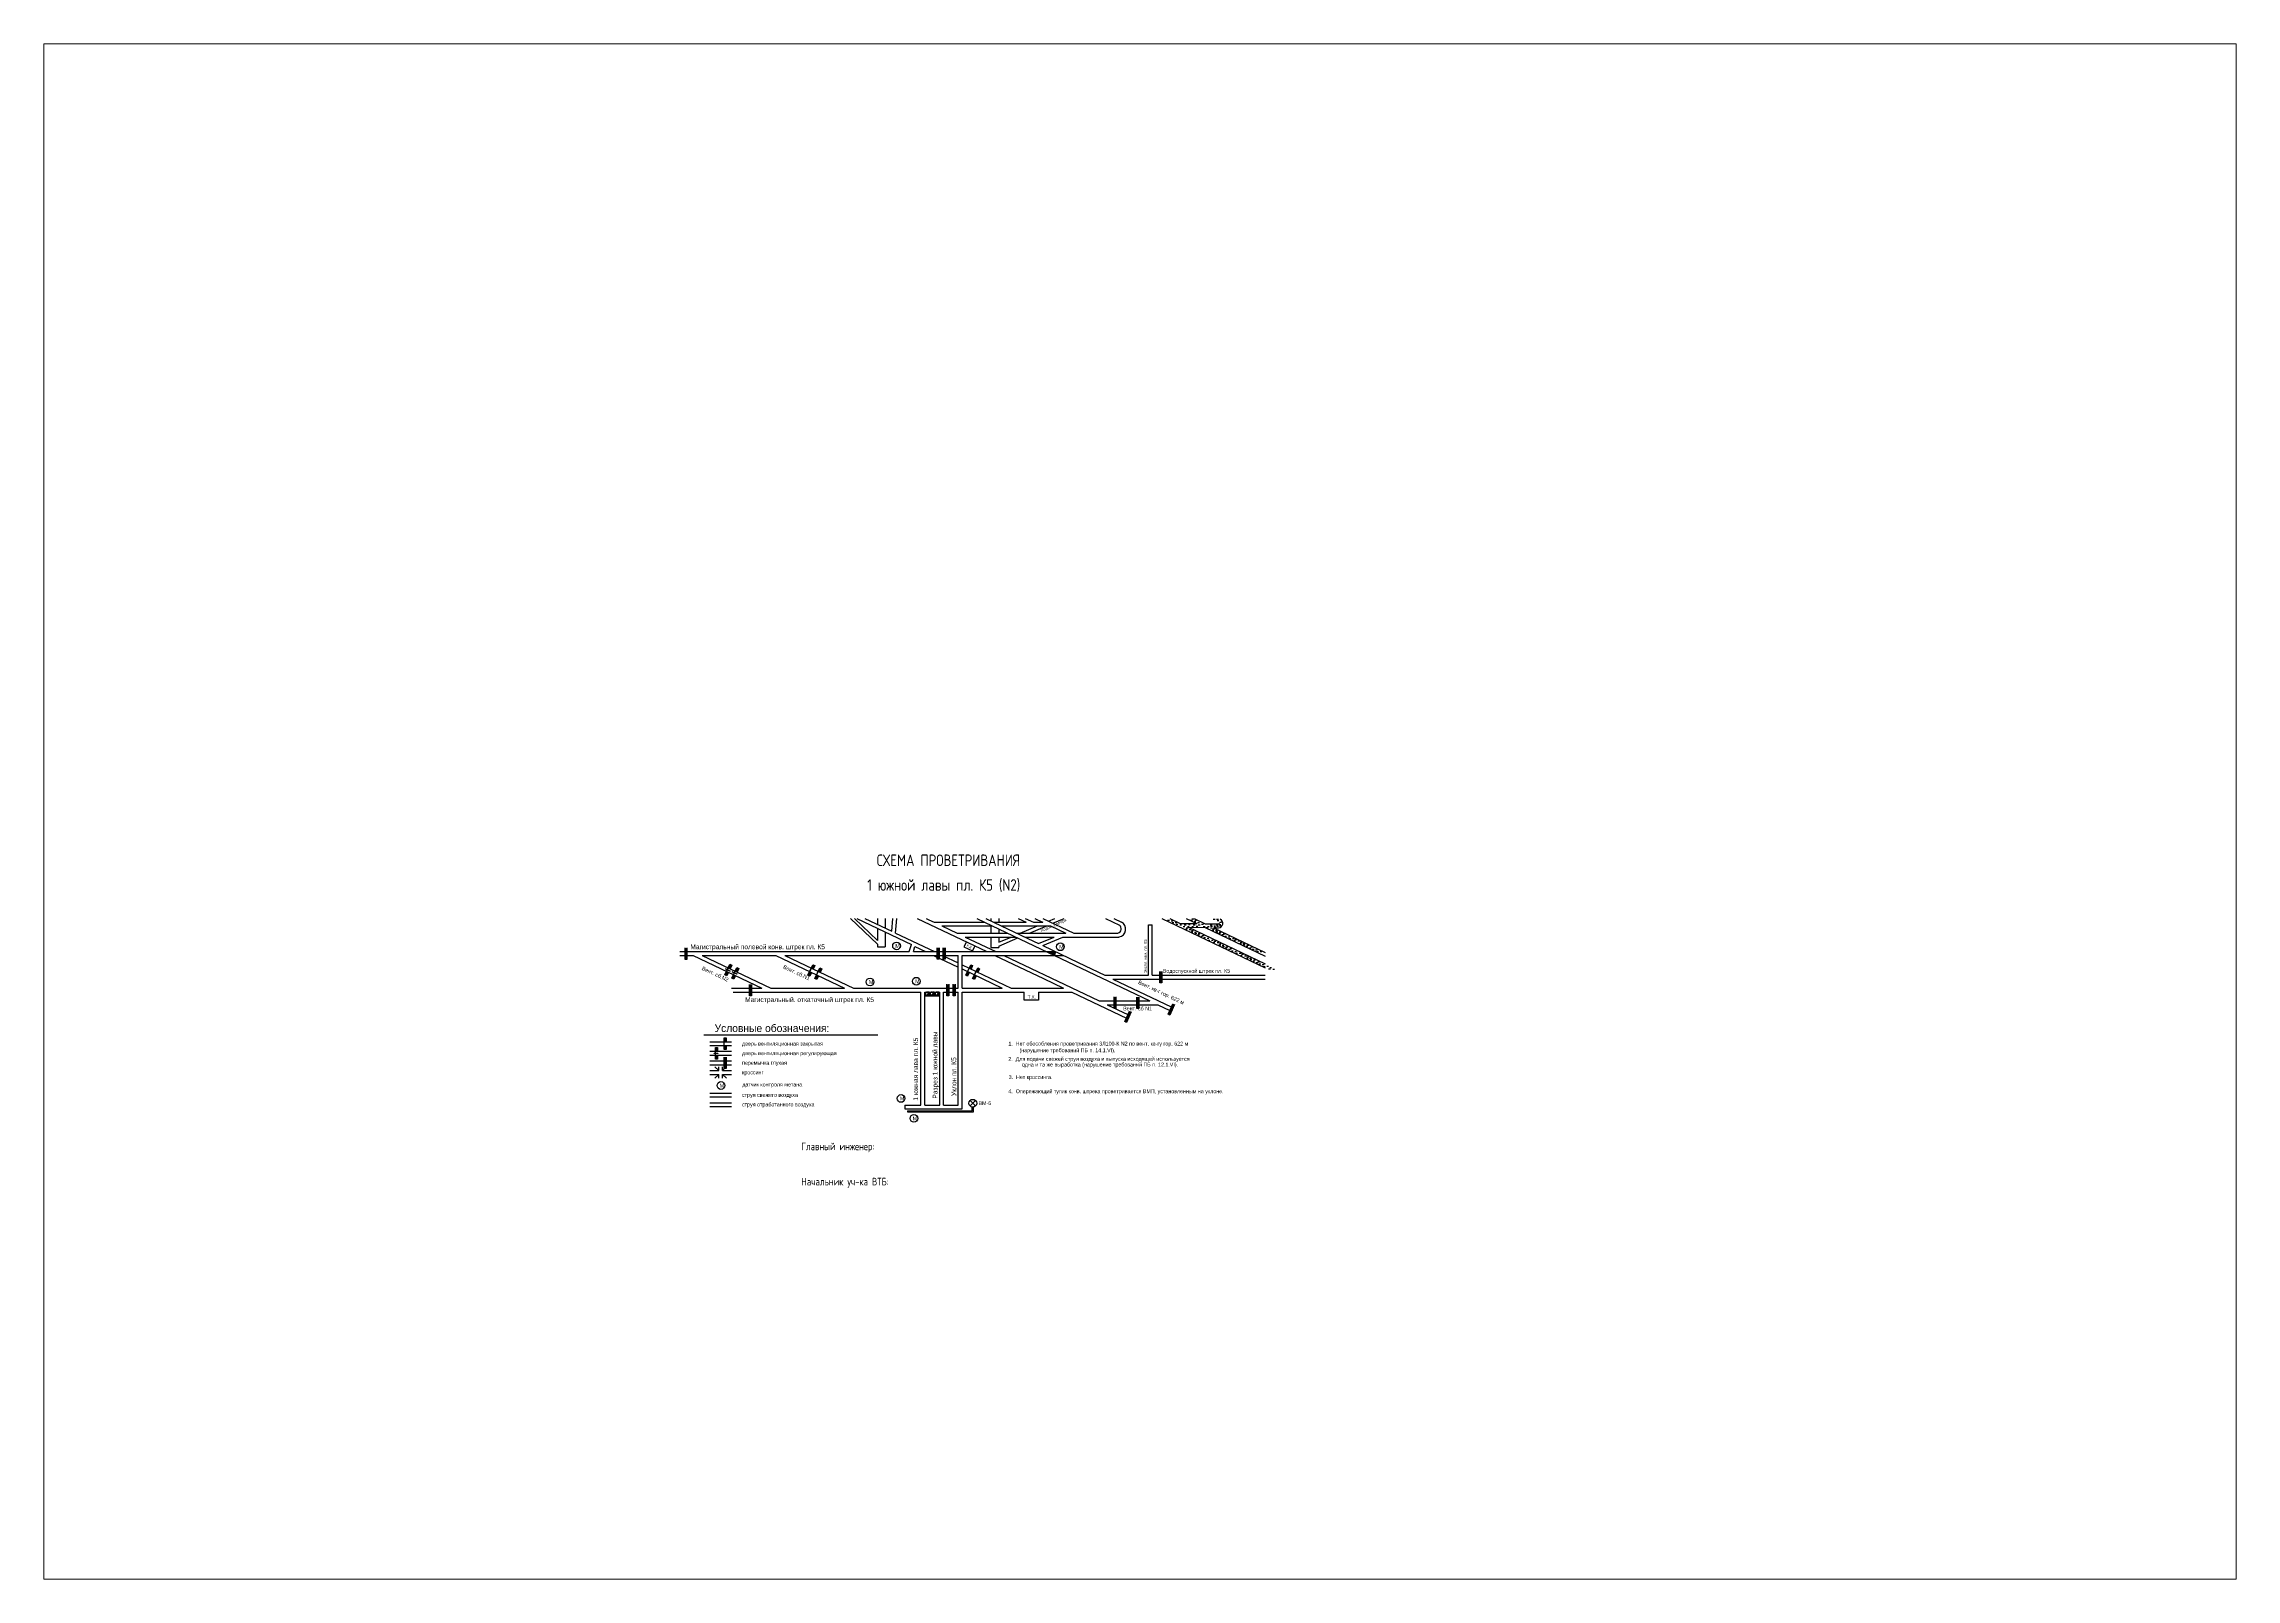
# Paper-space layout 'Layout2' of a CAD drawing. Header units: millimetres. Extents: x 29 to 262, y 20 to 183.
# The model-space entities are those that its viewports show. They can reach past a viewport. Long polylines and large blocks are cut down to what shows.
import ezdxf

# ---------------------------------------------------------------- set-up
doc = ezdxf.new("R2010")
doc.units = ezdxf.units.MM
doc.styles.add('ESKD', font='Eskdwin')

msp = doc.modelspace()

# ---------------------------------------------------------------- hatches: boundary and pattern name
h = msp.add_hatch(color=256)
h.paths.add_polyline_path([(-750.9, -200.6), (-750.9, -196.5), (-751, -196.5), (-751, -200.5), (-753, -200.5), (-753, -196.5), (-753.1, -196.5), (-753.1, -200.6)])
h.paths.add_polyline_path([(-751, -196.5), (-750.9, -196.5), (-750.9, -188.4), (-753.1, -188.4), (-753.1, -196.5), (-753, -196.5), (-753, -188.5), (-751, -188.5)])
h = msp.add_hatch(color=3)
h.paths.add_polyline_path([(-753, -200.5), (-751, -200.5), (-751, -196.5), (-753, -196.5)])
h.paths.add_polyline_path([(-751, -192.5), (-753, -192.5), (-753, -196.5), (-751, -196.5)])
h.paths.add_polyline_path([(-751, -192.5), (-751, -188.5), (-753, -188.5), (-753, -192.5)])
h = msp.add_hatch(color=256)
h.paths.add_polyline_path([(-488.6, -200.4), (-488.6, -196.3), (-488.7, -196.3), (-488.7, -200.3), (-490.7, -200.3), (-490.7, -196.3), (-490.8, -196.3), (-490.8, -200.4)])
h.paths.add_polyline_path([(-488.7, -196.3), (-488.6, -196.3), (-488.6, -188.2), (-490.8, -188.2), (-490.8, -196.3), (-490.7, -196.3), (-490.7, -188.3), (-488.7, -188.3)])
h = msp.add_hatch(color=3)
h.paths.add_polyline_path([(-490.7, -200.3), (-488.7, -200.3), (-488.7, -196.3), (-490.7, -196.3)])
h.paths.add_polyline_path([(-488.7, -192.3), (-490.7, -192.3), (-490.7, -196.3), (-488.7, -196.3)])
h.paths.add_polyline_path([(-488.7, -192.3), (-488.7, -188.3), (-490.7, -188.3), (-490.7, -192.3)])
h = msp.add_hatch(color=256)
h.paths.add_polyline_path([(-482.2, -200.4), (-482.2, -196.3), (-482.3, -196.3), (-482.3, -200.3), (-484.3, -200.3), (-484.3, -196.3), (-484.4, -196.3), (-484.4, -200.4)])
h.paths.add_polyline_path([(-482.3, -196.3), (-482.2, -196.3), (-482.2, -188.2), (-484.4, -188.2), (-484.4, -196.3), (-484.3, -196.3), (-484.3, -188.3), (-482.3, -188.3)])
h = msp.add_hatch(color=3)
h.paths.add_polyline_path([(-484.3, -200.3), (-482.3, -200.3), (-482.3, -196.3), (-484.3, -196.3)])
h.paths.add_polyline_path([(-482.3, -192.3), (-484.3, -192.3), (-484.3, -196.3), (-482.3, -196.3)])
h.paths.add_polyline_path([(-482.3, -192.3), (-482.3, -188.3), (-484.3, -188.3), (-484.3, -192.3)])
for points in [[(-367.6, -192.3), (-376.8, -192.3), (-368.5, -196.3)], [(-701.7, -214.5), (-701.7, -214.3), (-704, -213.3), (-704, -213.4)], [(-721.7, -298.1), (-722.8, -298.1), (-722.8, -298.3), (-721.7, -298.3)], [(-722.8, -298.1), (-722.8, -298.3), (-721.3, -298.3), (-721.3, -298.1)], [(-719, -298.1), (-721.6, -298.1), (-721.6, -298.3), (-719, -298.3)]]:
    msp.add_hatch(color=256).paths.add_polyline_path(points)
h = msp.add_hatch(color=256)
h.paths.add_polyline_path([(-706.1, -210.1), (-704.3, -206.4), (-706.3, -205.5), (-708.1, -209.2), (-708, -209.2), (-706.3, -205.6), (-704.5, -206.5), (-706.2, -210.1)])
h.paths.add_polyline_path([(-709.7, -212.8), (-708, -209.2), (-708.1, -209.2), (-709.8, -212.8)])
h.paths.add_polyline_path([(-709.6, -217.5), (-707.8, -213.8), (-707.9, -213.7), (-709.6, -217.3), (-711.4, -216.5), (-709.7, -212.8), (-709.8, -212.8), (-711.6, -216.5)])
h = msp.add_hatch(color=3)
h.paths.add_polyline_path([(-704.5, -206.5), (-706.3, -205.6), (-708, -209.2), (-706.2, -210.1)])
h.paths.add_polyline_path([(-711.4, -216.5), (-709.6, -217.3), (-707.9, -213.7), (-709.7, -212.8)])
h = msp.add_hatch(color=256)
h.paths.add_polyline_path([(-709.1, -211.2), (-709, -211), (-710.9, -210.1), (-711, -210.3)])
h.paths.add_polyline_path([(-706, -212.6), (-705.9, -212.5), (-708.9, -211.1), (-709, -211.2)])
h = msp.add_hatch(color=256)
h.paths.add_polyline_path([(-698.9, -213.6), (-697.1, -209.9), (-699.1, -208.9), (-700.9, -212.6), (-700.8, -212.7), (-699.1, -209.1), (-697.3, -209.9), (-699, -213.5)])
h.paths.add_polyline_path([(-702.5, -216.3), (-700.8, -212.7), (-700.9, -212.6), (-702.6, -216.2)])
h.paths.add_polyline_path([(-702.4, -220.9), (-700.6, -217.2), (-700.7, -217.2), (-702.4, -220.8), (-704.2, -219.9), (-702.5, -216.3), (-702.6, -216.2), (-704.4, -219.9)])
h = msp.add_hatch(color=3)
h.paths.add_polyline_path([(-697.3, -209.9), (-699.1, -209.1), (-700.8, -212.7), (-699, -213.5)])
h.paths.add_polyline_path([(-704.2, -219.9), (-702.4, -220.8), (-700.7, -217.2), (-702.5, -216.3)])
h = msp.add_hatch(color=256)
h.paths.add_polyline_path([(-702.1, -214.3), (-702, -214.2), (-704, -213.3), (-704, -213.4)])
h.paths.add_polyline_path([(-699, -215.7), (-699, -215.6), (-701.9, -214.2), (-702, -214.4)])
h = msp.add_hatch(color=256)
h.paths.add_polyline_path([(-683.9, -238.6), (-683.9, -234.5), (-684, -234.5), (-684, -238.5), (-686, -238.5), (-686, -234.5), (-686.1, -234.5), (-686.1, -238.6)])
h.paths.add_polyline_path([(-684, -234.5), (-683.9, -234.5), (-683.9, -226.4), (-686.1, -226.4), (-686.1, -234.5), (-686, -234.5), (-686, -226.5), (-684, -226.5)])
h = msp.add_hatch(color=3)
h.paths.add_polyline_path([(-686, -238.5), (-684, -238.5), (-684, -234.5), (-686, -234.5)])
h.paths.add_polyline_path([(-684, -230.5), (-686, -230.5), (-686, -234.5), (-684, -234.5)])
h.paths.add_polyline_path([(-684, -230.5), (-684, -226.5), (-686, -226.5), (-686, -230.5)])
h = msp.add_hatch(color=256)
h.paths.add_polyline_path([(-619.6, -210.5), (-617.9, -206.8), (-619.9, -205.9), (-621.6, -209.6), (-621.5, -209.6), (-619.8, -206), (-618, -206.9), (-619.7, -210.5)])
h.paths.add_polyline_path([(-623.3, -213.2), (-621.5, -209.6), (-621.6, -209.6), (-623.3, -213.2)])
h.paths.add_polyline_path([(-623.1, -217.8), (-621.4, -214.1), (-621.4, -214.1), (-623.2, -217.7), (-625, -216.8), (-623.3, -213.2), (-623.3, -213.2), (-625.1, -216.9)])
h = msp.add_hatch(color=3)
h.paths.add_polyline_path([(-618, -206.9), (-619.8, -206), (-621.5, -209.6), (-619.7, -210.5)])
h.paths.add_polyline_path([(-625, -216.8), (-623.2, -217.7), (-621.4, -214.1), (-623.3, -213.2)])
h = msp.add_hatch(color=256)
h.paths.add_polyline_path([(-612.4, -214), (-610.6, -210.3), (-612.6, -209.3), (-614.4, -213), (-614.3, -213.1), (-612.6, -209.4), (-610.8, -210.3), (-612.5, -213.9)])
h.paths.add_polyline_path([(-616, -216.7), (-614.3, -213.1), (-614.4, -213), (-616.1, -216.6)])
h.paths.add_polyline_path([(-615.9, -221.3), (-614.1, -217.6), (-614.2, -217.5), (-615.9, -221.1), (-617.8, -220.3), (-616, -216.7), (-616.1, -216.6), (-617.9, -220.3)])
h = msp.add_hatch(color=3)
h.paths.add_polyline_path([(-610.8, -210.3), (-612.6, -209.4), (-614.3, -213.1), (-612.5, -213.9)])
h.paths.add_polyline_path([(-617.8, -220.3), (-615.9, -221.1), (-614.2, -217.5), (-616, -216.7)])
h = msp.add_hatch(color=256)
h.paths.add_polyline_path([(-478.3, -238.4), (-478.3, -234.3), (-478.4, -234.3), (-478.4, -238.3), (-480.4, -238.3), (-480.4, -234.3), (-480.5, -234.3), (-480.5, -238.4)])
h.paths.add_polyline_path([(-478.4, -234.3), (-478.3, -234.3), (-478.3, -226.2), (-480.5, -226.2), (-480.5, -234.3), (-480.4, -234.3), (-480.4, -226.3), (-478.4, -226.3)])
h = msp.add_hatch(color=3)
h.paths.add_polyline_path([(-480.4, -238.3), (-478.4, -238.3), (-478.4, -234.3), (-480.4, -234.3)])
h.paths.add_polyline_path([(-478.4, -230.3), (-480.4, -230.3), (-480.4, -234.3), (-478.4, -234.3)])
h.paths.add_polyline_path([(-478.4, -230.3), (-478.4, -226.3), (-480.4, -226.3), (-480.4, -230.3)])
h = msp.add_hatch(color=256)
h.paths.add_polyline_path([(-471.9, -238.4), (-471.9, -234.3), (-472, -234.3), (-472, -238.3), (-474, -238.3), (-474, -234.3), (-474.1, -234.3), (-474.1, -238.4)])
h.paths.add_polyline_path([(-472, -234.3), (-471.9, -234.3), (-471.9, -226.2), (-474.1, -226.2), (-474.1, -234.3), (-474, -234.3), (-474, -226.3), (-472, -226.3)])
h = msp.add_hatch(color=3)
h.paths.add_polyline_path([(-474, -238.3), (-472, -238.3), (-472, -234.3), (-474, -234.3)])
h.paths.add_polyline_path([(-472, -230.3), (-474, -230.3), (-474, -234.3), (-472, -234.3)])
h.paths.add_polyline_path([(-472, -230.3), (-472, -226.3), (-474, -226.3), (-474, -230.3)])
h = msp.add_hatch(color=256)
h.paths.add_polyline_path([(-455.4, -210.5), (-453.7, -206.8), (-455.6, -205.9), (-457.4, -209.6), (-457.3, -209.6), (-455.6, -206), (-453.8, -206.9), (-455.5, -210.5)])
h.paths.add_polyline_path([(-459, -213.2), (-457.3, -209.6), (-457.4, -209.6), (-459.1, -213.2)])
h.paths.add_polyline_path([(-458.9, -217.8), (-457.2, -214.1), (-457.2, -214.1), (-459, -217.7), (-460.8, -216.8), (-459, -213.2), (-459.1, -213.2), (-460.9, -216.9)])
h = msp.add_hatch(color=3)
h.paths.add_polyline_path([(-453.8, -206.9), (-455.6, -206), (-457.3, -209.6), (-455.5, -210.5)])
h.paths.add_polyline_path([(-460.8, -216.8), (-459, -217.7), (-457.2, -214.1), (-459, -213.2)])
h = msp.add_hatch(color=256)
h.paths.add_polyline_path([(-448.2, -214), (-446.4, -210.3), (-448.4, -209.3), (-450.2, -213), (-450.1, -213.1), (-448.4, -209.4), (-446.6, -210.3), (-448.3, -213.9)])
h.paths.add_polyline_path([(-451.8, -216.7), (-450.1, -213.1), (-450.2, -213), (-451.9, -216.6)])
h.paths.add_polyline_path([(-451.7, -221.3), (-449.9, -217.6), (-450, -217.5), (-451.7, -221.1), (-453.5, -220.3), (-451.8, -216.7), (-451.9, -216.6), (-453.7, -220.3)])
h = msp.add_hatch(color=3)
h.paths.add_polyline_path([(-446.6, -210.3), (-448.4, -209.4), (-450.1, -213.1), (-448.3, -213.9)])
h.paths.add_polyline_path([(-453.5, -220.3), (-451.7, -221.1), (-450, -217.5), (-451.8, -216.7)])
h = msp.add_hatch(color=256)
h.paths.add_polyline_path([(-256.8, -225), (-256.8, -220.9), (-256.9, -220.9), (-256.9, -224.9), (-258.9, -224.9), (-258.9, -220.9), (-259, -220.9), (-259, -225)])
h.paths.add_polyline_path([(-256.9, -220.9), (-256.8, -220.9), (-256.8, -212.8), (-259, -212.8), (-259, -220.9), (-258.9, -220.9), (-258.9, -212.9), (-256.9, -212.9)])
h = msp.add_hatch(color=3)
h.paths.add_polyline_path([(-258.9, -224.9), (-256.9, -224.9), (-256.9, -220.9), (-258.9, -220.9)])
h.paths.add_polyline_path([(-256.9, -216.9), (-258.9, -216.9), (-258.9, -220.9), (-256.9, -220.9)])
h.paths.add_polyline_path([(-256.9, -216.9), (-256.9, -212.9), (-258.9, -212.9), (-258.9, -216.9)])
h = msp.add_hatch()
h.set_pattern_fill('GRAVEL', color=256, scale=0.2, style=0)
h.set_pattern_definition([(228.0128, (3.6576, 5.08), (-40.64003453, -45.72005618), [0.68344, -67.661]), (184.9697, (3.2004, 4.572), (60.96009861, 5.07996415), [1.17281, -116.108]), (132.5104, (2.032, 4.4704), (50.79996304, -55.88005458), [0.826964, -81.8694]), (267.2737, (0.0508, 3.2004), (5.07997794, 101.59996731), [1.06801, -105.7328]), (292.8337, (0, 2.1336), (-25.40007211, 60.96003466), [1.047268, -103.6796]), (357.2737, (0.4064, 1.1684), (-101.59996731, 5.07997794), [1.06801, -105.7328]), (37.6942, (1.4732, 1.1176), (-66.04004172, -50.799954714), [1.412388, -139.8262]), (72.2553, (2.5908, 1.9812), (35.56007113, 111.76003241), [1.33344, -132.0106]), (121.4296, (2.9972, 3.2512), (-40.64001047, 66.03992232), [1.071626, -106.091]), (175.2364, (2.4384, 4.1656), (55.8799561, -5.07995233), [1.223426, -59.9478]), (222.3974, (1.2192, 4.2672), (-60.960001834, -55.8799273), [1.582156, -156.6336]), (138.8141, (5.08, 3.1496), (-35.55997735, 30.4799531), [0.54001, -53.4612]), (171.4692, (4.6736, 3.5052), (66.03989919, -10.1600256), [1.027364, -101.7092]), (225, (3.6576, 3.6576), (-1e-15, -5.079997), [0.71842, -6.46578]), (203.1986, (3.302, 4.2672), (25.40008565, 10.16004455), [0.38688, -38.3012]), (291.8014, (2.9464, 4.1148), (-5.0800036, 15.2400098), [0.54713, -26.8096]), (30.9638, (3.1496, 3.6068), (15.2399839, 10.1600079), [0.88864, -28.7326]), (161.5651, (3.9116, 4.064), (10.1600046, -5.0799924), [0.642574, -15.4218]), (16.3895, (0, 4.1148), (50.80002803, 15.2399683), [0.900176, -89.1176]), (70.3462, (0.8636, 4.3688), (-20.31994338, -55.87992098), [0.7552, -74.7644]), (293.1986, (3.9116, 5.08), (-10.16004455, 25.40008565), [0.77376, -37.9144]), (343.6105, (4.2164, 4.3688), (-50.80002803, 15.2399683), [0.900176, -89.1176]), (339.444, (0, 0.9652), (-25.4000315, 10.1599877), [0.86807, -42.5354]), (294.7751, (0.8128, 0.6604), (-25.3999408, 55.87997405), [0.727344, -72.0072]), (66.8014, (3.9624, 0), (10.16004455, 25.40008565), [0.77376, -37.9144]), (17.354, (4.2672, 0.7112), (-66.04000356, -20.31996935), [0.851566, -84.3048]), (69.444, (1.4732, 0), (-10.1599877, -25.4000315), [0.434036, -42.9696]), (101.3099, (3.6576, 0), (-5.079975, 20.319935), [0.25903, -25.644]), (165.9638, (3.6068, 0.254), (15.2400107, -5.0799912), [1.04727, -19.8981]), (186.009, (2.5908, 0.508), (50.79992509, 5.07998814), [0.970534, -96.0828]), (303.6901, (3.1496, 3.1496), (-5.0800017, 10.1599902), [0.73265, -17.58356]), (353.1572, (3.556, 2.54), (86.36003571, -10.1600455), [1.279114, -126.632]), (60.9454, (4.826, 2.3876), (-20.31995273, -35.55991522), [0.523016, -51.7788]), (90, (5.08, 2.845), (-5.08, 5.08), [0.3048, -4.7752]), (120.2564, (2.4892, 0.6604), (20.31995693, -35.55998206), [0.705734, -69.8678]), (48.0128, (2.1336, 1.27), (40.64003453, 45.72005618), [1.366886, -66.9776]), (0, (3.048, 2.286), (5.08, 5.08), [1.3208, -3.7592]), (325.3048, (4.3688, 2.286), (-50.79991198, 35.56000338), [0.80322, -79.5186]), (254.0546, (5.0292, 1.8288), (-5.080013, -20.3200484), [0.73966, -36.2434]), (207.646, (4.826, 1.1176), (-96.5199661, -50.80003195), [1.20429, -119.225]), (175.4261, (3.7592, 0.5588), (-66.04001521, 5.07997542), [1.274058, -126.1316]), (175.4261, (3.7592, 0.5588), (-66.04001521, 5.07997542), [1.274058, -126.1316])])
h.paths.add_polyline_path([(-487.9, -234.4), (-503.6, -234.4), (-503.6, -238.4), (-487.9, -238.4)])
h = msp.add_hatch(color=256)
h.paths.add_polyline_path([(-304.4, -251.6), (-304.4, -247.5), (-304.5, -247.5), (-304.5, -251.5), (-306.5, -251.5), (-306.5, -247.5), (-306.6, -247.5), (-306.6, -251.6)])
h.paths.add_polyline_path([(-304.5, -247.5), (-304.4, -247.5), (-304.4, -239.4), (-306.6, -239.4), (-306.6, -247.5), (-306.5, -247.5), (-306.5, -239.5), (-304.5, -239.5)])
h = msp.add_hatch(color=3)
h.paths.add_polyline_path([(-306.5, -251.5), (-304.5, -251.5), (-304.5, -247.5), (-306.5, -247.5)])
h.paths.add_polyline_path([(-304.5, -243.5), (-306.5, -243.5), (-306.5, -247.5), (-304.5, -247.5)])
h.paths.add_polyline_path([(-304.5, -243.5), (-304.5, -239.5), (-306.5, -239.5), (-306.5, -243.5)])
h = msp.add_hatch(color=256)
h.paths.add_polyline_path([(-280.7, -251.7), (-280.7, -247.6), (-280.8, -247.6), (-280.8, -251.6), (-282.8, -251.6), (-282.8, -247.6), (-282.9, -247.6), (-282.9, -251.7)])
h.paths.add_polyline_path([(-280.8, -247.6), (-280.7, -247.6), (-280.7, -239.5), (-282.9, -239.5), (-282.9, -247.6), (-282.8, -247.6), (-282.8, -239.6), (-280.8, -239.6)])
h = msp.add_hatch(color=3)
h.paths.add_polyline_path([(-282.8, -251.6), (-280.8, -251.6), (-280.8, -247.6), (-282.8, -247.6)])
h.paths.add_polyline_path([(-280.8, -243.6), (-282.8, -243.6), (-282.8, -247.6), (-280.8, -247.6)])
h.paths.add_polyline_path([(-280.8, -243.6), (-280.8, -239.6), (-282.8, -239.6), (-282.8, -243.6)])
h = msp.add_hatch(color=256)
h.paths.add_polyline_path([(-248.4, -258.4), (-246.7, -254.7), (-246.8, -254.6), (-248.4, -258.3), (-250.2, -257.5), (-248.6, -253.8), (-248.7, -253.8), (-250.4, -257.5)])
h.paths.add_polyline_path([(-246.8, -254.6), (-246.7, -254.7), (-243.4, -247.3), (-245.4, -246.4), (-248.7, -253.8), (-248.6, -253.8), (-245.4, -246.5), (-243.5, -247.3)])
h = msp.add_hatch(color=3)
h.paths.add_polyline_path([(-250.2, -257.5), (-248.4, -258.3), (-246.8, -254.6), (-248.6, -253.8)])
h.paths.add_polyline_path([(-245.2, -251), (-247, -250.2), (-248.6, -253.8), (-246.8, -254.6)])
h.paths.add_polyline_path([(-245.2, -251), (-243.5, -247.3), (-245.4, -246.5), (-247, -250.2)])
h = msp.add_hatch(color=256)
h.paths.add_polyline_path([(-293.4, -266.1), (-291.8, -262.4), (-291.8, -262.4), (-293.5, -266), (-295.3, -265.2), (-293.7, -261.5), (-293.8, -261.5), (-295.4, -265.3)])
h.paths.add_polyline_path([(-291.8, -262.4), (-291.8, -262.4), (-288.5, -255), (-290.5, -254.1), (-293.8, -261.5), (-293.7, -261.5), (-290.4, -254.2), (-288.6, -255.1)])
h = msp.add_hatch(color=3)
h.paths.add_polyline_path([(-295.3, -265.2), (-293.5, -266), (-291.8, -262.4), (-293.7, -261.5)])
h.paths.add_polyline_path([(-290.2, -258.7), (-292, -257.9), (-293.7, -261.5), (-291.8, -262.4)])
h.paths.add_polyline_path([(-290.2, -258.7), (-288.6, -255.1), (-290.4, -254.2), (-292, -257.9)])
h = msp.add_hatch(color=256)
h.paths.add_polyline_path([(-719.1, -296.1), (-719.1, -292), (-721.3, -292), (-721.3, -296.1), (-721.2, -296.1), (-721.2, -292.1), (-719.2, -292.1), (-719.2, -296.1)])
h.paths.add_polyline_path([(-721.2, -300.1), (-721.2, -296.1), (-721.3, -296.1), (-721.3, -300.1)])
h.paths.add_polyline_path([(-719.1, -304.2), (-719.1, -300.1), (-719.2, -300.1), (-719.2, -304.1), (-721.2, -304.1), (-721.2, -300.1), (-721.3, -300.1), (-721.3, -304.2)])
h = msp.add_hatch(color=3)
h.paths.add_polyline_path([(-719.2, -292.1), (-721.2, -292.1), (-721.2, -296.1), (-719.2, -296.1)])
h.paths.add_polyline_path([(-721.2, -304.1), (-719.2, -304.1), (-719.2, -300.1), (-721.2, -300.1)])
h = msp.add_hatch(color=256)
h.paths.add_polyline_path([(-710.1, -286.1), (-710.1, -282), (-712.3, -282), (-712.3, -286.1), (-712.2, -286.1), (-712.2, -282.1), (-710.2, -282.1), (-710.2, -286.1)])
h.paths.add_polyline_path([(-712.2, -290.1), (-712.2, -286.1), (-712.3, -286.1), (-712.3, -290.1)])
h.paths.add_polyline_path([(-710.1, -294.2), (-710.1, -290.1), (-710.2, -290.1), (-710.2, -294.1), (-712.2, -294.1), (-712.2, -290.1), (-712.3, -290.1), (-712.3, -294.2)])
h = msp.add_hatch(color=3)
h.paths.add_polyline_path([(-710.2, -282.1), (-712.2, -282.1), (-712.2, -286.1), (-710.2, -286.1)])
h.paths.add_polyline_path([(-712.2, -294.1), (-710.2, -294.1), (-710.2, -290.1), (-712.2, -290.1)])
h = msp.add_hatch(color=256)
h.paths.add_polyline_path([(-710.1, -314.2), (-710.1, -310.1), (-710.2, -310.1), (-710.2, -314.1), (-712.2, -314.1), (-712.2, -310.1), (-712.3, -310.1), (-712.3, -314.2)])
h.paths.add_polyline_path([(-710.2, -310.1), (-710.1, -310.1), (-710.1, -302), (-712.3, -302), (-712.3, -310.1), (-712.2, -310.1), (-712.2, -302.1), (-710.2, -302.1)])
h = msp.add_hatch(color=3)
h.paths.add_polyline_path([(-712.2, -314.1), (-710.2, -314.1), (-710.2, -310.1), (-712.2, -310.1)])
h.paths.add_polyline_path([(-710.2, -306.1), (-712.2, -306.1), (-712.2, -310.1), (-710.2, -310.1)])
h.paths.add_polyline_path([(-710.2, -306.1), (-710.2, -302.1), (-712.2, -302.1), (-712.2, -306.1)])

# ---------------------------------------------------------------- linework, layer by layer
for p, q in [((-552.6, -184.7), (-580.8, -157.7)), ((-552.6, -180.9), (-576.8, -157.7)), ((-574.2, -157.7), (-517.2, -184.9)), ((-565.8, -157.7), (-537.8, -171.1)), ((-552.6, -157.7), (-552.6, -164.1)), ((-552.6, -157.7), (-552.6, -164.1)), ((-544.6, -157.7), (-544.6, -167.9)), ((-537.8, -171.1), (-536.7, -157.7)), ((-533.9, -173), (-532.7, -157.7)), ((-511.3, -157.7), (-438.8, -192.3)), ((-502, -157.7), (-499.2, -159.1)), ((-499.2, -159.1), (-493.6, -161.7)), ((-449.3, -157.7), (-433.2, -165.4)), ((-440, -157.7), (-423.9, -165.4)), ((-434.6, -157.7), (-434.6, -160.3)), ((-426.6, -157.7), (-426.6, -161.7)), ((-406.4, -157.7), (-397.9, -161.7)), ((-398.9, -157.7), (-390.5, -161.7)), ((-388.9, -157.7), (-386.1, -159.1)), ((-386.1, -159.1), (-380.5, -161.7)), ((-380.5, -157.7), (-348.3, -173.1)), ((-374.6, -160.5), (-368, -157.7)), ((-370.1, -162.7), (-358.4, -157.7)), ((-315.3, -157.7), (-300.8, -164.7)), ((-306.9, -157.7), (-298.7, -161.7)), ((-256.8, -157.7), (-149.1, -209.1)), ((-250.8, -159.4), (-248.9, -159.4)), ((-248.4, -157.7), (-237.6, -162.9)), ((-231.6, -157.7), (-220.3, -163.1)), ((-226.8, -159.4), (-224.9, -159.4)), ((-225.4, -158.3), (-223.5, -158.3)), ((-223.2, -157.7), (-211.6, -163.3)), ((-222.6, -159.4), (-220.7, -159.4)), ((-203.2, -158.4), (-201.3, -158.4)), ((-199.8, -158.6), (-197.8, -158.6)), ((-552.6, -168.1), (-552.6, -180.9)), ((-544.6, -171.9), (-544.6, -187.3)), ((-533.9, -173), (-493.4, -192.3)), ((-493.6, -161.7), (-460.9, -161.7)), ((-485.9, -165.4), (-439.3, -165.4)), ((-485.9, -165.4), (-469.9, -173.1)), ((-469.9, -173.1), (-417.2, -173.1)), ((-460.2, -182.1), (-462.7, -187.3)), ((-461.5, -177.1), (-408.8, -177.1)), ((-461.5, -177.1), (-429.6, -192.3)), ((-460.9, -161.7), (-440.9, -161.7)), ((-441.9, -161.7), (-440.9, -161.7)), ((-441.9, -165.4), (-433.2, -165.4)), ((-434.6, -165.4), (-434.6, -173.1)), ((-434.6, -177.1), (-434.6, -188)), ((-433.2, -165.4), (-368.5, -196.3)), ((-431.6, -161.7), (-397.9, -161.7)), ((-426.6, -168.6), (-426.6, -173.1)), ((-426.6, -177.1), (-426.6, -182.6)), ((-426.6, -182.6), (-413.6, -177.1)), ((-426.6, -186.6), (-406.5, -178.1)), ((-423.9, -165.4), (-390.5, -181.4)), ((-423.9, -165.4), (-372.8, -165.4)), ((-407.9, -173.1), (-356.7, -173.1)), ((-404.2, -173.1), (-386.1, -165.4)), ((-399.5, -177.1), (-390.5, -177.1)), ((-394.6, -173.1), (-376.6, -165.4)), ((-390.5, -161.7), (-380.5, -161.7)), ((-390.5, -177.1), (-369, -177.1)), ((-390.5, -181.4), (-385.1, -183.9)), ((-385.1, -183.9), (-369, -177.1)), ((-380.8, -186), (-359.8, -177.1)), ((-379.4, -173.1), (-379.4, -173.1)), ((-372.8, -165.4), (-356.7, -173.1)), ((-359.8, -177.1), (-301.3, -177.1)), ((-348.3, -173.1), (-302.5, -173.1)), ((-270.7, -216.9), (-270.7, -164.5)), ((-270.7, -164.5), (-266.7, -164.5)), ((-266.7, -216.9), (-266.7, -164.5)), ((-247.2, -160.3), (-245.2, -160.3)), ((-246.2, -162), (-244.3, -162)), ((-242.9, -162), (-241, -162)), ((-242, -163.7), (-240, -163.7)), ((-238.2, -164.3), (-236.2, -164.3)), ((-237.6, -162.9), (-220.3, -163.1)), ((-234.7, -166.3), (-232.8, -166.3)), ((-233.6, -164.4), (-231.6, -164.4)), ((-232.4, -168.9), (-230.5, -168.9)), ((-231.3, -167.7), (-229.3, -167.7)), ((-230.2, -166.1), (-228.3, -166.1)), ((-229.2, -164.1), (-227.3, -164.1)), ((-229, -167), (-211.6, -167.3)), ((-229, -167), (-149.1, -205.1)), ((-228.2, -169.2), (-226.2, -169.2)), ((-226.3, -171.7), (-224.4, -171.7)), ((-225.8, -170.3), (-223.8, -170.3)), ((-225.7, -166.1), (-223.8, -166.1)), ((-224.1, -164.4), (-222.1, -164.4)), ((-223.2, -160.9), (-221.3, -160.9)), ((-222.9, -171.9), (-220.9, -171.9)), ((-222.5, -173.2), (-220.5, -173.2)), ((-221.2, -165.9), (-219.2, -165.9)), ((-219.6, -174.8), (-217.7, -174.8)), ((-219.5, -161.9), (-217.5, -161.9)), ((-218.9, -164.5), (-216.9, -164.5)), ((-218.9, -173.6), (-217, -173.6)), ((-216.2, -176.2), (-214.3, -176.2)), ((-215.5, -163.8), (-213.5, -163.8)), ((-214.7, -175.4), (-212.8, -175.4)), ((-213.6, -166.1), (-211.7, -166.1)), ((-213.2, -177.7), (-211.3, -177.7)), ((-211.6, -163.3), (-197.7, -163.5)), ((-211.6, -167.3), (-149.1, -197.1)), ((-210.5, -167.3), (-208.6, -167.3)), ((-209.7, -178.4), (-207.8, -178.4)), ((-209.4, -166.1), (-207.4, -166.1)), ((-208.7, -180.3), (-206.8, -180.3)), ((-206.4, -164.5), (-204.5, -164.5)), ((-206.2, -167.6), (-204.3, -167.6)), ((-206, -165.8), (-204.1, -165.8)), ((-205.1, -180.3), (-203.2, -180.3)), ((-204.4, -170.1), (-202.5, -170.1)), ((-203.9, -168.7), (-201.9, -168.7)), ((-202.9, -167.4), (-197.8, -167.5)), ((-202.9, -167.4), (-149.1, -193.1)), ((-202.8, -165.5), (-200.8, -165.5)), ((-202.4, -166.9), (-200.4, -166.9)), ((-202.4, -181.4), (-200.5, -181.4)), ((-201, -170.3), (-199, -170.3)), ((-200.5, -171.6), (-198.6, -171.6)), ((-200.1, -164.4), (-198.2, -164.4)), ((-199.7, -165.8), (-197.8, -165.8)), ((-199.3, -160), (-197.4, -160)), ((-197.7, -173.2), (-195.8, -173.2)), ((-197.2, -163.9), (-195.3, -163.9)), ((-197, -172), (-195, -172)), ((-196.8, -165.3), (-194.9, -165.3)), ((-196.5, -161.5), (-194.6, -161.5)), ((-194.3, -174.6), (-192.4, -174.6)), ((-192.8, -173.8), (-190.9, -173.8)), ((-191.3, -176.1), (-189.4, -176.1)), ((-187.8, -176.8), (-185.9, -176.8)), ((-186.8, -178.7), (-184.8, -178.7)), ((-183.2, -178.7), (-181.3, -178.7)), ((-181.9, -180.9), (-180, -180.9)), ((-180.8, -179.8), (-178.8, -179.8)), ((-177.7, -181.2), (-175.7, -181.2)), ((-175.3, -182.3), (-173.3, -182.3)), ((-758.5, -192.3), (-683.8, -192.3)), ((-758.5, -196.3), (-744.4, -196.3)), ((-744.4, -196.3), (-673, -230.4)), ((-735.1, -196.3), (-663.7, -230.4)), ((-735.1, -196.3), (-705.7, -196.3)), ((-713.9, -192.3), (-519.6, -192.3)), ((-713.9, -196.3), (-658.5, -196.3)), ((-696.4, -196.3), (-658.5, -196.3)), ((-679.6, -192.3), (-531.8, -192.3)), ((-658.5, -196.3), (-587, -230.4)), ((-649.2, -196.3), (-577.7, -230.4)), ((-649.2, -196.3), (-523.4, -196.3)), ((-649.2, -196.3), (-580.2, -196.3)), ((-570.9, -196.3), (-541.5, -196.3)), ((-552.6, -184.7), (-552.6, -187.3)), ((-552.6, -187.3), (-544.6, -187.3)), ((-532.2, -196.3), (-468.7, -196.3)), ((-519.6, -192.3), (-517.2, -184.9)), ((-515.4, -192.3), (-513.7, -187)), ((-515.4, -192.3), (-367.6, -192.3)), ((-513.7, -187), (-502.7, -192.3)), ((-494.3, -196.3), (-468.7, -208.5)), ((-485, -196.3), (-468.7, -204.1)), ((-468.7, -230.4), (-468.7, -196.3)), ((-464.7, -230.4), (-464.7, -196.3)), ((-464.7, -196.3), (-359.2, -196.3)), ((-462.7, -187.3), (-453.7, -191.6)), ((-453.7, -191.6), (-451.2, -186.4)), ((-434.6, -188), (-434.6, -188)), ((-434.6, -188), (-426.6, -188)), ((-430.5, -196.3), (-379.9, -220.4)), ((-426.6, -186.6), (-426.6, -188)), ((-421.2, -196.3), (-343.9, -233.1)), ((-380.8, -186), (-343.8, -203.6)), ((-367.6, -192.3), (-368.5, -196.3)), ((-368.5, -196.3), (-291.7, -232.9)), ((-343.7, -203.7), (-316.1, -216.9)), ((-203.5, -182.6), (-201.6, -182.6)), ((-199.3, -182.9), (-197.4, -182.9)), ((-197.4, -185.4), (-195.5, -185.4)), ((-196.9, -184), (-195, -184)), ((-194, -185.6), (-192.1, -185.6)), ((-193.6, -186.9), (-191.7, -186.9)), ((-190.8, -188.5), (-188.8, -188.5)), ((-190, -187.3), (-188.1, -187.3)), ((-187.4, -189.9), (-185.4, -189.9)), ((-185.8, -189.1), (-183.9, -189.1)), ((-184.3, -191.4), (-182.4, -191.4)), ((-180.8, -192.1), (-178.9, -192.1)), ((-179.8, -194), (-177.9, -194)), ((-176.2, -193.9), (-174.3, -193.9)), ((-175.8, -183.7), (-173.9, -183.7)), ((-174.9, -196.2), (-173, -196.2)), ((-173.8, -195.1), (-171.8, -195.1)), ((-172.4, -183.9), (-170.4, -183.9)), ((-172, -185.3), (-170, -185.3)), ((-170.7, -196.6), (-168.7, -196.6)), ((-169.1, -186.8), (-167.2, -186.8)), ((-168.8, -199), (-166.9, -199)), ((-168.4, -185.6), (-166.4, -185.6)), ((-168.3, -197.7), (-166.3, -197.7)), ((-165.7, -188.2), (-163.8, -188.2)), ((-165.4, -199.2), (-163.4, -199.2)), ((-165, -200.6), (-163, -200.6)), ((-164.2, -187.4), (-162.3, -187.4)), ((-162.7, -189.7), (-160.8, -189.7)), ((-162.1, -202.2), (-160.2, -202.2)), ((-161.4, -200.9), (-159.4, -200.9)), ((-159.2, -190.4), (-157.3, -190.4)), ((-158.7, -203.6), (-156.8, -203.6)), ((-158.2, -192.3), (-156.2, -192.3)), ((-157.2, -202.8), (-155.3, -202.8)), ((-155.7, -205.1), (-153.8, -205.1)), ((-154.6, -192.3), (-152.7, -192.3)), ((-464.7, -206), (-413.5, -230.4)), ((-464.7, -210.4), (-422.8, -230.4)), ((-380.1, -220.3), (-359, -230.4)), ((-316.1, -216.9), (-270.7, -216.9)), ((-307.7, -220.9), (-149.1, -220.9)), ((-307.7, -220.9), (-246.9, -249.9)), ((-266.7, -216.9), (-149.1, -216.9)), ((-152.2, -205.8), (-150.3, -205.8)), ((-151.2, -207.7), (-149.2, -207.7)), ((-147.6, -207.6), (-145.7, -207.6)), ((-145.6, -210.1), (-143.7, -210.1)), ((-144.5, -209), (-142.5, -209)), ((-141.3, -210.5), (-139.4, -210.5)), ((-704.8, -230.4), (-673, -230.4)), ((-703.1, -234.4), (-568.3, -234.4)), ((-663.7, -230.4), (-587, -230.4)), ((-577.7, -230.4), (-522.7, -230.4)), ((-568.4, -234.4), (-507.6, -234.4)), ((-522.7, -230.4), (-468.7, -230.4)), ((-507.6, -352.1), (-507.6, -234.4)), ((-503.6, -352), (-503.6, -234.4)), ((-503.6, -234.4), (-487.9, -234.4)), ((-503.6, -238.4), (-487.9, -238.4)), ((-487.9, -352), (-487.9, -234.4)), ((-483.9, -352.1), (-483.9, -234.4)), ((-483.9, -234.4), (-468.7, -234.4)), ((-468.7, -352.1), (-468.7, -234.4)), ((-464.7, -230.4), (-422.8, -230.4)), ((-464.7, -356.1), (-464.7, -234.4)), ((-464.7, -234.4), (-407.1, -234.4)), ((-413.5, -230.4), (-359, -230.4)), ((-408.6, -234.4), (-400.2, -234.4)), ((-400.2, -243), (-400.2, -234.4)), ((-385.3, -243), (-400.2, -243)), ((-385.3, -234.4), (-385.3, -243)), ((-385.3, -234.4), (-350.6, -234.4)), ((-350.6, -234.4), (-293.7, -261.5)), ((-344.6, -232.8), (-322, -243.6)), ((-322, -243.6), (-269.3, -243.6)), ((-313.6, -247.6), (-260.9, -247.6)), ((-313.6, -247.6), (-292, -257.9)), ((-291.9, -232.8), (-269.3, -243.6)), ((-260.9, -247.6), (-248.5, -253.5)), ((-733.3, -279.1), (-552.5, -279.1)), ((-727.2, -286.1), (-704.6, -286.1)), ((-727.2, -290.1), (-704.6, -290.1)), ((-727.2, -296.1), (-704.6, -296.1)), ((-727.2, -300.1), (-704.6, -300.1)), ((-727.2, -306.1), (-704.6, -306.1)), ((-727.2, -310.1), (-704.6, -310.1)), ((-727.2, -316.1), (-717.9, -316.1)), ((-717.9, -316.1), (-717.9, -312.1)), ((-713.9, -316.1), (-713.9, -312.1)), ((-713.9, -316.1), (-704.6, -316.1)), ((-727.2, -320.1), (-717.9, -320.1)), ((-727.2, -339.6), (-704.6, -339.6)), ((-717.9, -324.1), (-717.9, -320.1)), ((-713.9, -324.1), (-713.9, -320.1)), ((-713.9, -320.1), (-704.6, -320.1)), ((-727.2, -343.6), (-704.6, -343.6)), ((-727.2, -349.6), (-704.6, -349.6)), ((-727.2, -353.6), (-704.6, -353.6)), ((-524.1, -352.1), (-507.6, -352.1)), ((-524.1, -352.1), (-524.1, -356.1)), ((-524.1, -356.1), (-464.7, -356.1)), ((-521.5, -358), (-454.2, -358)), ((-521.5, -358), (-521.5, -359.2)), ((-521.5, -359.2), (-452.9, -359.2)), ((-503.6, -352), (-487.9, -352)), ((-483.9, -352.1), (-468.7, -352.1)), ((-456.3, -347.3), (-450.7, -352.9)), ((-450.7, -347.3), (-456.2, -353)), ((-454.2, -358), (-454.2, -354)), ((-452.9, -359.2), (-452.9, -354.1))]:
    msp.add_line(p, q)
at = {"lineweight": 30}
for p, q in [((-717.9, -316.1), (-721.9, -312.1)), ((-709.9, -312.1), (-713.9, -316.1)), ((-717.9, -320.1), (-721.9, -324.1)), ((-709.9, -324.1), (-713.9, -320.1))]:
    msp.add_line(p, q, dxfattribs=at)
for points in [[(-751, -188.5), (-751, -200.5), (-753, -200.5), (-753, -188.5)], [(-488.7, -188.3), (-488.7, -200.3), (-490.7, -200.3), (-490.7, -188.3)], [(-482.3, -188.3), (-482.3, -200.3), (-484.3, -200.3), (-484.3, -188.3)], [(-707.8, -213.8), (-709.6, -217.5), (-711.6, -216.5), (-706.3, -205.5), (-704.3, -206.4), (-706.1, -210.1)], [(-707.9, -213.7), (-709.6, -217.3), (-711.4, -216.5), (-706.3, -205.6), (-704.5, -206.5), (-706.2, -210.1)], [(-700.6, -217.2), (-702.4, -220.9), (-704.4, -219.9), (-699.1, -208.9), (-697.1, -209.9), (-698.9, -213.6)], [(-700.7, -217.2), (-702.4, -220.8), (-704.2, -219.9), (-699.1, -209.1), (-697.3, -209.9), (-699, -213.5)], [(-684, -226.5), (-684, -238.5), (-686, -238.5), (-686, -226.5)], [(-621.4, -214.1), (-623.1, -217.8), (-625.1, -216.9), (-619.9, -205.9), (-617.9, -206.8), (-619.6, -210.5)], [(-621.4, -214.1), (-623.2, -217.7), (-625, -216.8), (-619.8, -206), (-618, -206.9), (-619.7, -210.5)], [(-614.1, -217.6), (-615.9, -221.3), (-617.9, -220.3), (-612.6, -209.3), (-610.6, -210.3), (-612.4, -214)], [(-614.2, -217.5), (-615.9, -221.1), (-617.8, -220.3), (-612.6, -209.4), (-610.8, -210.3), (-612.5, -213.9)], [(-478.4, -226.3), (-478.4, -238.3), (-480.4, -238.3), (-480.4, -226.3)], [(-472, -226.3), (-472, -238.3), (-474, -238.3), (-474, -226.3)], [(-457.2, -214.1), (-458.9, -217.8), (-460.9, -216.9), (-455.6, -205.9), (-453.7, -206.8), (-455.4, -210.5)], [(-457.2, -214.1), (-459, -217.7), (-460.8, -216.8), (-455.6, -206), (-453.8, -206.9), (-455.5, -210.5)], [(-449.9, -217.6), (-451.7, -221.3), (-453.7, -220.3), (-448.4, -209.3), (-446.4, -210.3), (-448.2, -214)], [(-450, -217.5), (-451.7, -221.1), (-453.5, -220.3), (-448.4, -209.4), (-446.6, -210.3), (-448.3, -213.9)], [(-256.9, -212.9), (-256.9, -224.9), (-258.9, -224.9), (-258.9, -212.9)], [(-304.5, -239.5), (-304.5, -251.5), (-306.5, -251.5), (-306.5, -239.5)], [(-280.8, -239.6), (-280.8, -251.6), (-282.8, -251.6), (-282.8, -239.6)], [(-243.5, -247.3), (-248.4, -258.3), (-250.2, -257.5), (-245.4, -246.5)], [(-288.6, -255.1), (-293.5, -266), (-295.3, -265.2), (-290.4, -254.2)], [(-719.1, -300.1), (-719.1, -304.2), (-721.3, -304.2), (-721.3, -292), (-719.1, -292), (-719.1, -296.1)], [(-719.2, -300.1), (-719.2, -304.1), (-721.2, -304.1), (-721.2, -292.1), (-719.2, -292.1), (-719.2, -296.1)], [(-710.1, -290.1), (-710.1, -294.2), (-712.3, -294.2), (-712.3, -282), (-710.1, -282), (-710.1, -286.1)], [(-710.2, -290.1), (-710.2, -294.1), (-712.2, -294.1), (-712.2, -282.1), (-710.2, -282.1), (-710.2, -286.1)], [(-710.2, -302.1), (-710.2, -314.1), (-712.2, -314.1), (-712.2, -302.1)]]:
    msp.add_lwpolyline(points)
for points in [[(-710.9, -210.1), (-705.9, -212.5), (-706, -212.6), (-711, -210.3)], [(-704, -213.3), (-699, -215.6), (-699, -215.7), (-704, -213.4)], [(-722.8, -298.1), (-719, -298.1), (-719, -298.3), (-722.8, -298.3)]]:
    msp.add_lwpolyline(points, close=True)
for centre in [(-532.9, -186.4), (-362.4, -187.3), (-560.5, -223.9), (-512.3, -223.1), (-715.7, -331.7), (-528.2, -345.2), (-514.8, -365.9), (-453.5, -350.1)]:
    msp.add_circle(centre, 4)
for centre, radius, start, end in [((-198, -162.9), 4.62, 273.3997, 65.6596), ((-304, -168.4), 4.95, 288.4962, 48.7743), ((-302.6, -168.9), 8.24, 278.7768, 62.0091), ((-197.7, -162.7), 0.791, 269.0903, 39.9148)]:
    msp.add_arc(centre, radius, start, end)

# ---------------------------------------------------------------- texts
at = {"lineweight": 25, "style": 'ESKD'}
for s, p in [('СХЕМА ПРОВЕТРИВАНИЯ', (-553.5, -103.2)), ('1 южной лавы пл. К5 (N2)', (-563.4, -128.9))]:
    msp.add_text(s, height=12, dxfattribs=at).set_placement(p)
at = {"color": 7}
for s, height, rotation, p in [('Ходок  зумпфа', 3, 23.6446, (-382.1, -171.9)), ('Вент. кв-г гор. 622 м', 4, 335, (-281.8, -225.6))]:
    msp.add_text(s, height=height, rotation=rotation, dxfattribs=at).set_placement(p)
for s, height, rotation, p in [('Экспл. кам. пл. К5', 3, 90, (-272.4, -214.4)), ('К.Д.', 2.5, 335.6726, (-460.1, -186.7)), ('Вент. сб.N2', 4, 335, (-736, -211.1)), ('Вент. сб.N1', 4, 335, (-651.4, -209.6)), ('1 южная лава пл. К5', 5, 90, (-510.5, -347.5)), ('Разрез 1 южной лавы', 5, 90, (-490.3, -345.4)), ('Уклон пл. К5', 5, 90, (-470.7, -342.7))]:
    msp.add_text(s, height=height, rotation=rotation).set_placement(p)
for s, height, p in [('Магистральный полевой конв. штрек пл. К5', 5, (-747.5, -189.8)), ('М', 4, (-534.1, -188.4)), ('М', 4, (-363.6, -189.3)), ('М', 4, (-561.7, -226)), ('М', 4, (-513.6, -225.2)), ('Водоспускной штрек пл. К5', 4, (-255.8, -214.4)), ('Магистральный. откаточный штрек пл. К5', 5, (-690.5, -244.8)), ('Т.К.', 3.5, (-396.4, -241.2)), ('Вент. сб N1', 4, (-297, -253.5)), ('Условные обозначения:', 8, (-722.3, -276)), ('дверь вентиляционная закрытая', 4, (-693.7, -290.1)), ('1.  Нет обособления проветривания 3Л100-К N2 по вент. кв-гу гор. 622 м', 4, (-416.5, -290.1)), ('(нарушение требований ПБ п. 14.1.VI).', 4, (-404.9, -297)), ('дверь вентиляционная регулирующая', 4, (-693.7, -300.1)), ('перемычка глухая', 4, (-693.7, -310.1)), ('кроссинг', 4, (-693.7, -320.1)), ('2.  Для подачи свежей струи воздуха и выпуска исходящей используется', 4, (-416.5, -306)), ('одна и та же выработка (нарушение требований ПБ п. 12.1.VI).', 4, (-402.5, -311.9)), ('М', 4, (-716.9, -333.8)), ('датчик контроля метана', 4, (-693.4, -332.7)), ('струя свежего воздуха', 4, (-693.7, -343.5)), ('4.  Опережающий тупик конв. штрека проветривается ВМП, установленным на уклоне.', 4, (-416.5, -339.7)), ('3.  Нет кроссинга.', 4, (-416.2, -325)), ('струя отработанного воздуха', 4, (-693.7, -353.5)), ('М', 4, (-529.4, -347.2)), ('М', 4, (-516.1, -368)), ('ВМ-6', 4, (-447.6, -352.1))]:
    msp.add_text(s, height=height).set_placement(p)
at = {"style": 'ESKD'}
for s, p in [('Главный инженер:', (-632, -399.1)), ('Начальник уч-ка ВТБ:', (-632, -435.8))]:
    msp.add_text(s, height=8, dxfattribs=at).set_placement(p)

psp = doc.layouts.new('Layout2')

# ---------------------------------------------------------------- viewports
at = {"layer": '0', "color": 7}
psp.add_viewport(center=(145.33, 101.81), size=(232.53, 162.8987), view_center_point=(-279.51, -46.44), view_height=1598.4981, dxfattribs=at)

doc.saveas('drawing.dxf')
